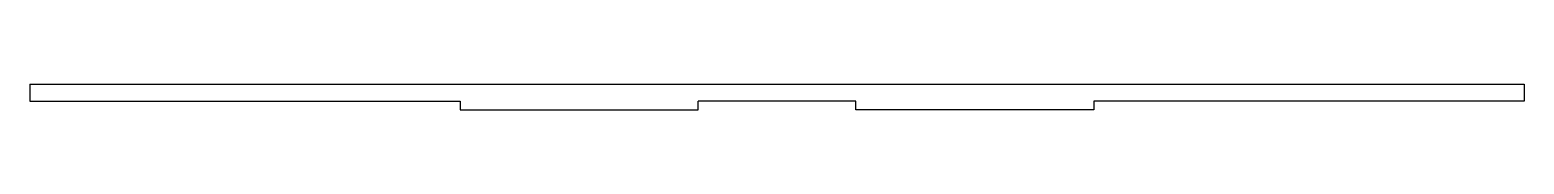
# Model space of a CAD drawing. Header units: millimetres. Extents: x -250 to 792, y 2 to 20.
import ezdxf

# ---------------------------------------------------------------- set-up
doc = ezdxf.new("R2010")
doc.units = ezdxf.units.MM

msp = doc.modelspace()

# ---------------------------------------------------------------- linework, layer by layer
at = {"color": 7, "linetype": 'Continuous', "lineweight": 25}
for p, q in [((-250.2, 19.7), (791.8, 19.7)), ((-250.2, 19.7), (-250.2, 7.7)), ((791.8, 19.7), (791.8, 7.7)), ((-250.2, 7.7), (49.8, 7.7)), ((49.8, 7.7), (49.8, 1.7)), ((49.8, 1.7), (215.8, 1.7)), ((215.8, 1.7), (215.8, 7.7)), ((325.8, 7.7), (215.8, 7.7)), ((325.8, 1.7), (325.8, 7.7)), ((491.8, 1.7), (325.8, 1.7)), ((491.8, 7.7), (491.8, 1.7)), ((791.8, 7.7), (491.8, 7.7))]:
    msp.add_line(p, q, dxfattribs=at)

doc.saveas('drawing.dxf')
